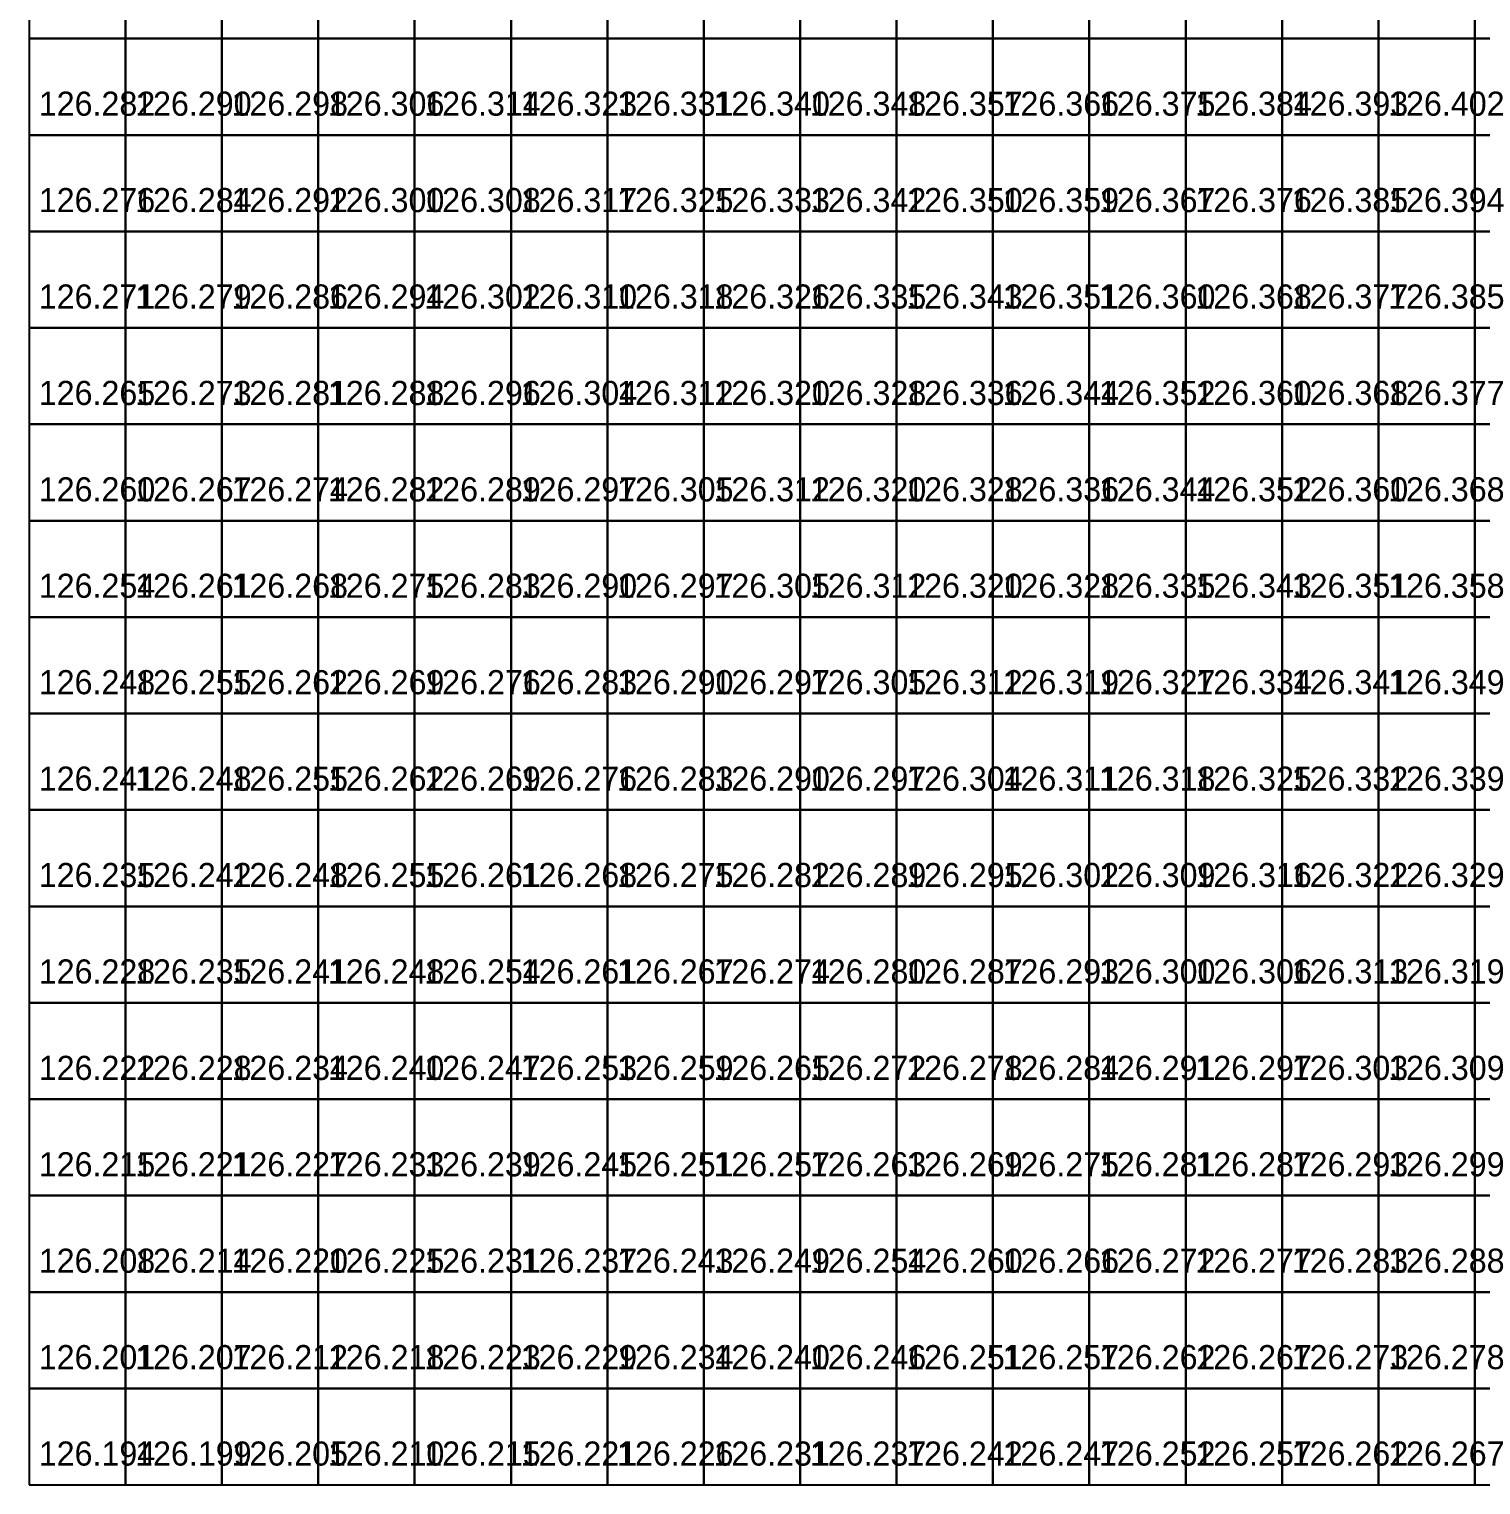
# Model space of a CAD drawing. Header units: metres. Extents: x 287857 to 287978, y 62957 to 63018.
# Drawn here: x 287856.92 to 287871.99, y 62956.83 to 62971.93 of the extents above; entities that cross this region are included whole.
import ezdxf

# ---------------------------------------------------------------- set-up
doc = ezdxf.new("R2010")
doc.units = ezdxf.units.M
doc.layers.add('CIVILS-INTERP', color=7, linetype='Continuous', true_color=0x64748b)
doc.layers.add('CIVILS-LEVEL-TXT', color=7, linetype='Continuous', true_color=0x38bdf8)

msp = doc.modelspace()

# ---------------------------------------------------------------- linework, layer by layer
at = {"layer": 'CIVILS-INTERP'}
for points in [[(287856.925, 62971.831, 126.287), (287857.925, 62971.831, 126.287), (287857.925, 62972.831, 126.287), (287856.925, 62972.831, 126.287), (287856.925, 62971.831, 126.287)], [(287857.925, 62971.831, 126.295), (287858.925, 62971.831, 126.295), (287858.925, 62972.831, 126.295), (287857.925, 62972.831, 126.295), (287857.925, 62971.831, 126.295)], [(287858.925, 62971.831, 126.303), (287859.925, 62971.831, 126.303), (287859.925, 62972.831, 126.303), (287858.925, 62972.831, 126.303), (287858.925, 62971.831, 126.303)], [(287859.925, 62971.831, 126.311), (287860.925, 62971.831, 126.311), (287860.925, 62972.831, 126.311), (287859.925, 62972.831, 126.311), (287859.925, 62971.831, 126.311)], [(287860.925, 62971.831, 126.32), (287861.925, 62971.831, 126.32), (287861.925, 62972.831, 126.32), (287860.925, 62972.831, 126.32), (287860.925, 62971.831, 126.32)], [(287861.925, 62971.831, 126.328), (287862.925, 62971.831, 126.328), (287862.925, 62972.831, 126.328), (287861.925, 62972.831, 126.328), (287861.925, 62971.831, 126.328)], [(287862.925, 62971.831, 126.337), (287863.925, 62971.831, 126.337), (287863.925, 62972.831, 126.337), (287862.925, 62972.831, 126.337), (287862.925, 62971.831, 126.337)], [(287863.925, 62971.831, 126.346), (287864.925, 62971.831, 126.346), (287864.925, 62972.831, 126.346), (287863.925, 62972.831, 126.346), (287863.925, 62971.831, 126.346)], [(287864.925, 62971.831, 126.355), (287865.925, 62971.831, 126.355), (287865.925, 62972.831, 126.355), (287864.925, 62972.831, 126.355), (287864.925, 62971.831, 126.355)], [(287865.925, 62971.831, 126.364), (287866.925, 62971.831, 126.364), (287866.925, 62972.831, 126.364), (287865.925, 62972.831, 126.364), (287865.925, 62971.831, 126.364)], [(287866.925, 62971.831, 126.373), (287867.925, 62971.831, 126.373), (287867.925, 62972.831, 126.373), (287866.925, 62972.831, 126.373), (287866.925, 62971.831, 126.373)], [(287867.925, 62971.831, 126.382), (287868.925, 62971.831, 126.382), (287868.925, 62972.831, 126.382), (287867.925, 62972.831, 126.382), (287867.925, 62971.831, 126.382)], [(287868.925, 62971.831, 126.391), (287869.925, 62971.831, 126.391), (287869.925, 62972.831, 126.391), (287868.925, 62972.831, 126.391), (287868.925, 62971.831, 126.391)], [(287869.925, 62971.831, 126.401), (287870.925, 62971.831, 126.401), (287870.925, 62972.831, 126.401), (287869.925, 62972.831, 126.401), (287869.925, 62971.831, 126.401)], [(287870.925, 62971.831, 126.41), (287871.925, 62971.831, 126.41), (287871.925, 62972.831, 126.41), (287870.925, 62972.831, 126.41), (287870.925, 62971.831, 126.41)], [(287871.925, 62971.831, 126.42), (287872.925, 62971.831, 126.42), (287872.925, 62972.831, 126.42), (287871.925, 62972.831, 126.42), (287871.925, 62971.831, 126.42)], [(287856.925, 62970.831, 126.282), (287857.925, 62970.831, 126.282), (287857.925, 62971.831, 126.282), (287856.925, 62971.831, 126.282), (287856.925, 62970.831, 126.282)], [(287857.925, 62970.831, 126.29), (287858.925, 62970.831, 126.29), (287858.925, 62971.831, 126.29), (287857.925, 62971.831, 126.29), (287857.925, 62970.831, 126.29)], [(287858.925, 62970.831, 126.298), (287859.925, 62970.831, 126.298), (287859.925, 62971.831, 126.298), (287858.925, 62971.831, 126.298), (287858.925, 62970.831, 126.298)], [(287859.925, 62970.831, 126.306), (287860.925, 62970.831, 126.306), (287860.925, 62971.831, 126.306), (287859.925, 62971.831, 126.306), (287859.925, 62970.831, 126.306)], [(287860.925, 62970.831, 126.314), (287861.925, 62970.831, 126.314), (287861.925, 62971.831, 126.314), (287860.925, 62971.831, 126.314), (287860.925, 62970.831, 126.314)], [(287861.925, 62970.831, 126.323), (287862.925, 62970.831, 126.323), (287862.925, 62971.831, 126.323), (287861.925, 62971.831, 126.323), (287861.925, 62970.831, 126.323)], [(287862.925, 62970.831, 126.331), (287863.925, 62970.831, 126.331), (287863.925, 62971.831, 126.331), (287862.925, 62971.831, 126.331), (287862.925, 62970.831, 126.331)], [(287863.925, 62970.831, 126.34), (287864.925, 62970.831, 126.34), (287864.925, 62971.831, 126.34), (287863.925, 62971.831, 126.34), (287863.925, 62970.831, 126.34)], [(287864.925, 62970.831, 126.348), (287865.925, 62970.831, 126.348), (287865.925, 62971.831, 126.348), (287864.925, 62971.831, 126.348), (287864.925, 62970.831, 126.348)], [(287865.925, 62970.831, 126.357), (287866.925, 62970.831, 126.357), (287866.925, 62971.831, 126.357), (287865.925, 62971.831, 126.357), (287865.925, 62970.831, 126.357)], [(287866.925, 62970.831, 126.366), (287867.925, 62970.831, 126.366), (287867.925, 62971.831, 126.366), (287866.925, 62971.831, 126.366), (287866.925, 62970.831, 126.366)], [(287867.925, 62970.831, 126.375), (287868.925, 62970.831, 126.375), (287868.925, 62971.831, 126.375), (287867.925, 62971.831, 126.375), (287867.925, 62970.831, 126.375)], [(287868.925, 62970.831, 126.384), (287869.925, 62970.831, 126.384), (287869.925, 62971.831, 126.384), (287868.925, 62971.831, 126.384), (287868.925, 62970.831, 126.384)], [(287869.925, 62970.831, 126.393), (287870.925, 62970.831, 126.393), (287870.925, 62971.831, 126.393), (287869.925, 62971.831, 126.393), (287869.925, 62970.831, 126.393)], [(287870.925, 62970.831, 126.402), (287871.925, 62970.831, 126.402), (287871.925, 62971.831, 126.402), (287870.925, 62971.831, 126.402), (287870.925, 62970.831, 126.402)], [(287871.925, 62970.831, 126.411), (287872.925, 62970.831, 126.411), (287872.925, 62971.831, 126.411), (287871.925, 62971.831, 126.411), (287871.925, 62970.831, 126.411)], [(287856.925, 62969.831, 126.276), (287857.925, 62969.831, 126.276), (287857.925, 62970.831, 126.276), (287856.925, 62970.831, 126.276), (287856.925, 62969.831, 126.276)], [(287857.925, 62969.831, 126.284), (287858.925, 62969.831, 126.284), (287858.925, 62970.831, 126.284), (287857.925, 62970.831, 126.284), (287857.925, 62969.831, 126.284)], [(287858.925, 62969.831, 126.292), (287859.925, 62969.831, 126.292), (287859.925, 62970.831, 126.292), (287858.925, 62970.831, 126.292), (287858.925, 62969.831, 126.292)], [(287859.925, 62969.831, 126.3), (287860.925, 62969.831, 126.3), (287860.925, 62970.831, 126.3), (287859.925, 62970.831, 126.3), (287859.925, 62969.831, 126.3)], [(287860.925, 62969.831, 126.308), (287861.925, 62969.831, 126.308), (287861.925, 62970.831, 126.308), (287860.925, 62970.831, 126.308), (287860.925, 62969.831, 126.308)], [(287861.925, 62969.831, 126.317), (287862.925, 62969.831, 126.317), (287862.925, 62970.831, 126.317), (287861.925, 62970.831, 126.317), (287861.925, 62969.831, 126.317)], [(287862.925, 62969.831, 126.325), (287863.925, 62969.831, 126.325), (287863.925, 62970.831, 126.325), (287862.925, 62970.831, 126.325), (287862.925, 62969.831, 126.325)], [(287863.925, 62969.831, 126.333), (287864.925, 62969.831, 126.333), (287864.925, 62970.831, 126.333), (287863.925, 62970.831, 126.333), (287863.925, 62969.831, 126.333)], [(287864.925, 62969.831, 126.342), (287865.925, 62969.831, 126.342), (287865.925, 62970.831, 126.342), (287864.925, 62970.831, 126.342), (287864.925, 62969.831, 126.342)], [(287865.925, 62969.831, 126.35), (287866.925, 62969.831, 126.35), (287866.925, 62970.831, 126.35), (287865.925, 62970.831, 126.35), (287865.925, 62969.831, 126.35)], [(287866.925, 62969.831, 126.359), (287867.925, 62969.831, 126.359), (287867.925, 62970.831, 126.359), (287866.925, 62970.831, 126.359), (287866.925, 62969.831, 126.359)], [(287867.925, 62969.831, 126.367), (287868.925, 62969.831, 126.367), (287868.925, 62970.831, 126.367), (287867.925, 62970.831, 126.367), (287867.925, 62969.831, 126.367)], [(287868.925, 62969.831, 126.376), (287869.925, 62969.831, 126.376), (287869.925, 62970.831, 126.376), (287868.925, 62970.831, 126.376), (287868.925, 62969.831, 126.376)], [(287869.925, 62969.831, 126.385), (287870.925, 62969.831, 126.385), (287870.925, 62970.831, 126.385), (287869.925, 62970.831, 126.385), (287869.925, 62969.831, 126.385)], [(287870.925, 62969.831, 126.394), (287871.925, 62969.831, 126.394), (287871.925, 62970.831, 126.394), (287870.925, 62970.831, 126.394), (287870.925, 62969.831, 126.394)], [(287871.925, 62969.831, 126.403), (287872.925, 62969.831, 126.403), (287872.925, 62970.831, 126.403), (287871.925, 62970.831, 126.403), (287871.925, 62969.831, 126.403)], [(287856.925, 62968.831, 126.271), (287857.925, 62968.831, 126.271), (287857.925, 62969.831, 126.271), (287856.925, 62969.831, 126.271), (287856.925, 62968.831, 126.271)], [(287857.925, 62968.831, 126.279), (287858.925, 62968.831, 126.279), (287858.925, 62969.831, 126.279), (287857.925, 62969.831, 126.279), (287857.925, 62968.831, 126.279)], [(287858.925, 62968.831, 126.286), (287859.925, 62968.831, 126.286), (287859.925, 62969.831, 126.286), (287858.925, 62969.831, 126.286), (287858.925, 62968.831, 126.286)], [(287859.925, 62968.831, 126.294), (287860.925, 62968.831, 126.294), (287860.925, 62969.831, 126.294), (287859.925, 62969.831, 126.294), (287859.925, 62968.831, 126.294)], [(287860.925, 62968.831, 126.302), (287861.925, 62968.831, 126.302), (287861.925, 62969.831, 126.302), (287860.925, 62969.831, 126.302), (287860.925, 62968.831, 126.302)], [(287861.925, 62968.831, 126.31), (287862.925, 62968.831, 126.31), (287862.925, 62969.831, 126.31), (287861.925, 62969.831, 126.31), (287861.925, 62968.831, 126.31)], [(287862.925, 62968.831, 126.318), (287863.925, 62968.831, 126.318), (287863.925, 62969.831, 126.318), (287862.925, 62969.831, 126.318), (287862.925, 62968.831, 126.318)], [(287863.925, 62968.831, 126.326), (287864.925, 62968.831, 126.326), (287864.925, 62969.831, 126.326), (287863.925, 62969.831, 126.326), (287863.925, 62968.831, 126.326)], [(287864.925, 62968.831, 126.335), (287865.925, 62968.831, 126.335), (287865.925, 62969.831, 126.335), (287864.925, 62969.831, 126.335), (287864.925, 62968.831, 126.335)], [(287865.925, 62968.831, 126.343), (287866.925, 62968.831, 126.343), (287866.925, 62969.831, 126.343), (287865.925, 62969.831, 126.343), (287865.925, 62968.831, 126.343)], [(287866.925, 62968.831, 126.351), (287867.925, 62968.831, 126.351), (287867.925, 62969.831, 126.351), (287866.925, 62969.831, 126.351), (287866.925, 62968.831, 126.351)], [(287867.925, 62968.831, 126.36), (287868.925, 62968.831, 126.36), (287868.925, 62969.831, 126.36), (287867.925, 62969.831, 126.36), (287867.925, 62968.831, 126.36)], [(287868.925, 62968.831, 126.368), (287869.925, 62968.831, 126.368), (287869.925, 62969.831, 126.368), (287868.925, 62969.831, 126.368), (287868.925, 62968.831, 126.368)], [(287869.925, 62968.831, 126.377), (287870.925, 62968.831, 126.377), (287870.925, 62969.831, 126.377), (287869.925, 62969.831, 126.377), (287869.925, 62968.831, 126.377)], [(287870.925, 62968.831, 126.385), (287871.925, 62968.831, 126.385), (287871.925, 62969.831, 126.385), (287870.925, 62969.831, 126.385), (287870.925, 62968.831, 126.385)], [(287871.925, 62968.831, 126.394), (287872.925, 62968.831, 126.394), (287872.925, 62969.831, 126.394), (287871.925, 62969.831, 126.394), (287871.925, 62968.831, 126.394)], [(287856.925, 62967.831, 126.265), (287857.925, 62967.831, 126.265), (287857.925, 62968.831, 126.265), (287856.925, 62968.831, 126.265), (287856.925, 62967.831, 126.265)], [(287857.925, 62967.831, 126.273), (287858.925, 62967.831, 126.273), (287858.925, 62968.831, 126.273), (287857.925, 62968.831, 126.273), (287857.925, 62967.831, 126.273)], [(287858.925, 62967.831, 126.281), (287859.925, 62967.831, 126.281), (287859.925, 62968.831, 126.281), (287858.925, 62968.831, 126.281), (287858.925, 62967.831, 126.281)], [(287859.925, 62967.831, 126.288), (287860.925, 62967.831, 126.288), (287860.925, 62968.831, 126.288), (287859.925, 62968.831, 126.288), (287859.925, 62967.831, 126.288)], [(287860.925, 62967.831, 126.296), (287861.925, 62967.831, 126.296), (287861.925, 62968.831, 126.296), (287860.925, 62968.831, 126.296), (287860.925, 62967.831, 126.296)], [(287861.925, 62967.831, 126.304), (287862.925, 62967.831, 126.304), (287862.925, 62968.831, 126.304), (287861.925, 62968.831, 126.304), (287861.925, 62967.831, 126.304)], [(287862.925, 62967.831, 126.312), (287863.925, 62967.831, 126.312), (287863.925, 62968.831, 126.312), (287862.925, 62968.831, 126.312), (287862.925, 62967.831, 126.312)], [(287863.925, 62967.831, 126.32), (287864.925, 62967.831, 126.32), (287864.925, 62968.831, 126.32), (287863.925, 62968.831, 126.32), (287863.925, 62967.831, 126.32)], [(287864.925, 62967.831, 126.328), (287865.925, 62967.831, 126.328), (287865.925, 62968.831, 126.328), (287864.925, 62968.831, 126.328), (287864.925, 62967.831, 126.328)], [(287865.925, 62967.831, 126.336), (287866.925, 62967.831, 126.336), (287866.925, 62968.831, 126.336), (287865.925, 62968.831, 126.336), (287865.925, 62967.831, 126.336)], [(287866.925, 62967.831, 126.344), (287867.925, 62967.831, 126.344), (287867.925, 62968.831, 126.344), (287866.925, 62968.831, 126.344), (287866.925, 62967.831, 126.344)], [(287867.925, 62967.831, 126.352), (287868.925, 62967.831, 126.352), (287868.925, 62968.831, 126.352), (287867.925, 62968.831, 126.352), (287867.925, 62967.831, 126.352)], [(287868.925, 62967.831, 126.36), (287869.925, 62967.831, 126.36), (287869.925, 62968.831, 126.36), (287868.925, 62968.831, 126.36), (287868.925, 62967.831, 126.36)], [(287869.925, 62967.831, 126.368), (287870.925, 62967.831, 126.368), (287870.925, 62968.831, 126.368), (287869.925, 62968.831, 126.368), (287869.925, 62967.831, 126.368)], [(287870.925, 62967.831, 126.377), (287871.925, 62967.831, 126.377), (287871.925, 62968.831, 126.377), (287870.925, 62968.831, 126.377), (287870.925, 62967.831, 126.377)], [(287871.925, 62967.831, 126.385), (287872.925, 62967.831, 126.385), (287872.925, 62968.831, 126.385), (287871.925, 62968.831, 126.385), (287871.925, 62967.831, 126.385)], [(287856.925, 62966.831, 126.26), (287857.925, 62966.831, 126.26), (287857.925, 62967.831, 126.26), (287856.925, 62967.831, 126.26), (287856.925, 62966.831, 126.26)], [(287857.925, 62966.831, 126.267), (287858.925, 62966.831, 126.267), (287858.925, 62967.831, 126.267), (287857.925, 62967.831, 126.267), (287857.925, 62966.831, 126.267)], [(287858.925, 62966.831, 126.274), (287859.925, 62966.831, 126.274), (287859.925, 62967.831, 126.274), (287858.925, 62967.831, 126.274), (287858.925, 62966.831, 126.274)], [(287859.925, 62966.831, 126.282), (287860.925, 62966.831, 126.282), (287860.925, 62967.831, 126.282), (287859.925, 62967.831, 126.282), (287859.925, 62966.831, 126.282)], [(287860.925, 62966.831, 126.289), (287861.925, 62966.831, 126.289), (287861.925, 62967.831, 126.289), (287860.925, 62967.831, 126.289), (287860.925, 62966.831, 126.289)], [(287861.925, 62966.831, 126.297), (287862.925, 62966.831, 126.297), (287862.925, 62967.831, 126.297), (287861.925, 62967.831, 126.297), (287861.925, 62966.831, 126.297)], [(287862.925, 62966.831, 126.305), (287863.925, 62966.831, 126.305), (287863.925, 62967.831, 126.305), (287862.925, 62967.831, 126.305), (287862.925, 62966.831, 126.305)], [(287863.925, 62966.831, 126.312), (287864.925, 62966.831, 126.312), (287864.925, 62967.831, 126.312), (287863.925, 62967.831, 126.312), (287863.925, 62966.831, 126.312)], [(287864.925, 62966.831, 126.32), (287865.925, 62966.831, 126.32), (287865.925, 62967.831, 126.32), (287864.925, 62967.831, 126.32), (287864.925, 62966.831, 126.32)], [(287865.925, 62966.831, 126.328), (287866.925, 62966.831, 126.328), (287866.925, 62967.831, 126.328), (287865.925, 62967.831, 126.328), (287865.925, 62966.831, 126.328)], [(287866.925, 62966.831, 126.336), (287867.925, 62966.831, 126.336), (287867.925, 62967.831, 126.336), (287866.925, 62967.831, 126.336), (287866.925, 62966.831, 126.336)], [(287867.925, 62966.831, 126.344), (287868.925, 62966.831, 126.344), (287868.925, 62967.831, 126.344), (287867.925, 62967.831, 126.344), (287867.925, 62966.831, 126.344)], [(287868.925, 62966.831, 126.352), (287869.925, 62966.831, 126.352), (287869.925, 62967.831, 126.352), (287868.925, 62967.831, 126.352), (287868.925, 62966.831, 126.352)], [(287869.925, 62966.831, 126.36), (287870.925, 62966.831, 126.36), (287870.925, 62967.831, 126.36), (287869.925, 62967.831, 126.36), (287869.925, 62966.831, 126.36)], [(287870.925, 62966.831, 126.368), (287871.925, 62966.831, 126.368), (287871.925, 62967.831, 126.368), (287870.925, 62967.831, 126.368), (287870.925, 62966.831, 126.368)], [(287871.925, 62966.831, 126.376), (287872.925, 62966.831, 126.376), (287872.925, 62967.831, 126.376), (287871.925, 62967.831, 126.376), (287871.925, 62966.831, 126.376)], [(287856.925, 62965.831, 126.254), (287857.925, 62965.831, 126.254), (287857.925, 62966.831, 126.254), (287856.925, 62966.831, 126.254), (287856.925, 62965.831, 126.254)], [(287857.925, 62965.831, 126.261), (287858.925, 62965.831, 126.261), (287858.925, 62966.831, 126.261), (287857.925, 62966.831, 126.261), (287857.925, 62965.831, 126.261)], [(287858.925, 62965.831, 126.268), (287859.925, 62965.831, 126.268), (287859.925, 62966.831, 126.268), (287858.925, 62966.831, 126.268), (287858.925, 62965.831, 126.268)], [(287859.925, 62965.831, 126.275), (287860.925, 62965.831, 126.275), (287860.925, 62966.831, 126.275), (287859.925, 62966.831, 126.275), (287859.925, 62965.831, 126.275)], [(287860.925, 62965.831, 126.283), (287861.925, 62965.831, 126.283), (287861.925, 62966.831, 126.283), (287860.925, 62966.831, 126.283), (287860.925, 62965.831, 126.283)], [(287861.925, 62965.831, 126.29), (287862.925, 62965.831, 126.29), (287862.925, 62966.831, 126.29), (287861.925, 62966.831, 126.29), (287861.925, 62965.831, 126.29)], [(287862.925, 62965.831, 126.297), (287863.925, 62965.831, 126.297), (287863.925, 62966.831, 126.297), (287862.925, 62966.831, 126.297), (287862.925, 62965.831, 126.297)], [(287863.925, 62965.831, 126.305), (287864.925, 62965.831, 126.305), (287864.925, 62966.831, 126.305), (287863.925, 62966.831, 126.305), (287863.925, 62965.831, 126.305)], [(287864.925, 62965.831, 126.312), (287865.925, 62965.831, 126.312), (287865.925, 62966.831, 126.312), (287864.925, 62966.831, 126.312), (287864.925, 62965.831, 126.312)], [(287865.925, 62965.831, 126.32), (287866.925, 62965.831, 126.32), (287866.925, 62966.831, 126.32), (287865.925, 62966.831, 126.32), (287865.925, 62965.831, 126.32)], [(287866.925, 62965.831, 126.328), (287867.925, 62965.831, 126.328), (287867.925, 62966.831, 126.328), (287866.925, 62966.831, 126.328), (287866.925, 62965.831, 126.328)], [(287867.925, 62965.831, 126.335), (287868.925, 62965.831, 126.335), (287868.925, 62966.831, 126.335), (287867.925, 62966.831, 126.335), (287867.925, 62965.831, 126.335)], [(287868.925, 62965.831, 126.343), (287869.925, 62965.831, 126.343), (287869.925, 62966.831, 126.343), (287868.925, 62966.831, 126.343), (287868.925, 62965.831, 126.343)], [(287869.925, 62965.831, 126.351), (287870.925, 62965.831, 126.351), (287870.925, 62966.831, 126.351), (287869.925, 62966.831, 126.351), (287869.925, 62965.831, 126.351)], [(287870.925, 62965.831, 126.358), (287871.925, 62965.831, 126.358), (287871.925, 62966.831, 126.358), (287870.925, 62966.831, 126.358), (287870.925, 62965.831, 126.358)], [(287871.925, 62965.831, 126.366), (287872.925, 62965.831, 126.366), (287872.925, 62966.831, 126.366), (287871.925, 62966.831, 126.366), (287871.925, 62965.831, 126.366)], [(287856.925, 62964.831, 126.248), (287857.925, 62964.831, 126.248), (287857.925, 62965.831, 126.248), (287856.925, 62965.831, 126.248), (287856.925, 62964.831, 126.248)], [(287857.925, 62964.831, 126.255), (287858.925, 62964.831, 126.255), (287858.925, 62965.831, 126.255), (287857.925, 62965.831, 126.255), (287857.925, 62964.831, 126.255)], [(287858.925, 62964.831, 126.262), (287859.925, 62964.831, 126.262), (287859.925, 62965.831, 126.262), (287858.925, 62965.831, 126.262), (287858.925, 62964.831, 126.262)], [(287859.925, 62964.831, 126.269), (287860.925, 62964.831, 126.269), (287860.925, 62965.831, 126.269), (287859.925, 62965.831, 126.269), (287859.925, 62964.831, 126.269)], [(287860.925, 62964.831, 126.276), (287861.925, 62964.831, 126.276), (287861.925, 62965.831, 126.276), (287860.925, 62965.831, 126.276), (287860.925, 62964.831, 126.276)], [(287861.925, 62964.831, 126.283), (287862.925, 62964.831, 126.283), (287862.925, 62965.831, 126.283), (287861.925, 62965.831, 126.283), (287861.925, 62964.831, 126.283)], [(287862.925, 62964.831, 126.29), (287863.925, 62964.831, 126.29), (287863.925, 62965.831, 126.29), (287862.925, 62965.831, 126.29), (287862.925, 62964.831, 126.29)], [(287863.925, 62964.831, 126.297), (287864.925, 62964.831, 126.297), (287864.925, 62965.831, 126.297), (287863.925, 62965.831, 126.297), (287863.925, 62964.831, 126.297)], [(287864.925, 62964.831, 126.305), (287865.925, 62964.831, 126.305), (287865.925, 62965.831, 126.305), (287864.925, 62965.831, 126.305), (287864.925, 62964.831, 126.305)], [(287865.925, 62964.831, 126.312), (287866.925, 62964.831, 126.312), (287866.925, 62965.831, 126.312), (287865.925, 62965.831, 126.312), (287865.925, 62964.831, 126.312)], [(287866.925, 62964.831, 126.319), (287867.925, 62964.831, 126.319), (287867.925, 62965.831, 126.319), (287866.925, 62965.831, 126.319), (287866.925, 62964.831, 126.319)], [(287867.925, 62964.831, 126.327), (287868.925, 62964.831, 126.327), (287868.925, 62965.831, 126.327), (287867.925, 62965.831, 126.327), (287867.925, 62964.831, 126.327)], [(287868.925, 62964.831, 126.334), (287869.925, 62964.831, 126.334), (287869.925, 62965.831, 126.334), (287868.925, 62965.831, 126.334), (287868.925, 62964.831, 126.334)], [(287869.925, 62964.831, 126.341), (287870.925, 62964.831, 126.341), (287870.925, 62965.831, 126.341), (287869.925, 62965.831, 126.341), (287869.925, 62964.831, 126.341)], [(287870.925, 62964.831, 126.349), (287871.925, 62964.831, 126.349), (287871.925, 62965.831, 126.349), (287870.925, 62965.831, 126.349), (287870.925, 62964.831, 126.349)], [(287871.925, 62964.831, 126.356), (287872.925, 62964.831, 126.356), (287872.925, 62965.831, 126.356), (287871.925, 62965.831, 126.356), (287871.925, 62964.831, 126.356)], [(287856.925, 62963.831, 126.241), (287857.925, 62963.831, 126.241), (287857.925, 62964.831, 126.241), (287856.925, 62964.831, 126.241), (287856.925, 62963.831, 126.241)], [(287857.925, 62963.831, 126.248), (287858.925, 62963.831, 126.248), (287858.925, 62964.831, 126.248), (287857.925, 62964.831, 126.248), (287857.925, 62963.831, 126.248)], [(287858.925, 62963.831, 126.255), (287859.925, 62963.831, 126.255), (287859.925, 62964.831, 126.255), (287858.925, 62964.831, 126.255), (287858.925, 62963.831, 126.255)], [(287859.925, 62963.831, 126.262), (287860.925, 62963.831, 126.262), (287860.925, 62964.831, 126.262), (287859.925, 62964.831, 126.262), (287859.925, 62963.831, 126.262)], [(287860.925, 62963.831, 126.269), (287861.925, 62963.831, 126.269), (287861.925, 62964.831, 126.269), (287860.925, 62964.831, 126.269), (287860.925, 62963.831, 126.269)], [(287861.925, 62963.831, 126.276), (287862.925, 62963.831, 126.276), (287862.925, 62964.831, 126.276), (287861.925, 62964.831, 126.276), (287861.925, 62963.831, 126.276)], [(287862.925, 62963.831, 126.283), (287863.925, 62963.831, 126.283), (287863.925, 62964.831, 126.283), (287862.925, 62964.831, 126.283), (287862.925, 62963.831, 126.283)], [(287863.925, 62963.831, 126.29), (287864.925, 62963.831, 126.29), (287864.925, 62964.831, 126.29), (287863.925, 62964.831, 126.29), (287863.925, 62963.831, 126.29)], [(287864.925, 62963.831, 126.297), (287865.925, 62963.831, 126.297), (287865.925, 62964.831, 126.297), (287864.925, 62964.831, 126.297), (287864.925, 62963.831, 126.297)], [(287865.925, 62963.831, 126.304), (287866.925, 62963.831, 126.304), (287866.925, 62964.831, 126.304), (287865.925, 62964.831, 126.304), (287865.925, 62963.831, 126.304)], [(287866.925, 62963.831, 126.311), (287867.925, 62963.831, 126.311), (287867.925, 62964.831, 126.311), (287866.925, 62964.831, 126.311), (287866.925, 62963.831, 126.311)], [(287867.925, 62963.831, 126.318), (287868.925, 62963.831, 126.318), (287868.925, 62964.831, 126.318), (287867.925, 62964.831, 126.318), (287867.925, 62963.831, 126.318)], [(287868.925, 62963.831, 126.325), (287869.925, 62963.831, 126.325), (287869.925, 62964.831, 126.325), (287868.925, 62964.831, 126.325), (287868.925, 62963.831, 126.325)], [(287869.925, 62963.831, 126.332), (287870.925, 62963.831, 126.332), (287870.925, 62964.831, 126.332), (287869.925, 62964.831, 126.332), (287869.925, 62963.831, 126.332)], [(287870.925, 62963.831, 126.339), (287871.925, 62963.831, 126.339), (287871.925, 62964.831, 126.339), (287870.925, 62964.831, 126.339), (287870.925, 62963.831, 126.339)], [(287871.925, 62963.831, 126.346), (287872.925, 62963.831, 126.346), (287872.925, 62964.831, 126.346), (287871.925, 62964.831, 126.346), (287871.925, 62963.831, 126.346)], [(287856.925, 62962.831, 126.235), (287857.925, 62962.831, 126.235), (287857.925, 62963.831, 126.235), (287856.925, 62963.831, 126.235), (287856.925, 62962.831, 126.235)], [(287857.925, 62962.831, 126.242), (287858.925, 62962.831, 126.242), (287858.925, 62963.831, 126.242), (287857.925, 62963.831, 126.242), (287857.925, 62962.831, 126.242)], [(287858.925, 62962.831, 126.248), (287859.925, 62962.831, 126.248), (287859.925, 62963.831, 126.248), (287858.925, 62963.831, 126.248), (287858.925, 62962.831, 126.248)], [(287859.925, 62962.831, 126.255), (287860.925, 62962.831, 126.255), (287860.925, 62963.831, 126.255), (287859.925, 62963.831, 126.255), (287859.925, 62962.831, 126.255)], [(287860.925, 62962.831, 126.261), (287861.925, 62962.831, 126.261), (287861.925, 62963.831, 126.261), (287860.925, 62963.831, 126.261), (287860.925, 62962.831, 126.261)], [(287861.925, 62962.831, 126.268), (287862.925, 62962.831, 126.268), (287862.925, 62963.831, 126.268), (287861.925, 62963.831, 126.268), (287861.925, 62962.831, 126.268)], [(287862.925, 62962.831, 126.275), (287863.925, 62962.831, 126.275), (287863.925, 62963.831, 126.275), (287862.925, 62963.831, 126.275), (287862.925, 62962.831, 126.275)], [(287863.925, 62962.831, 126.282), (287864.925, 62962.831, 126.282), (287864.925, 62963.831, 126.282), (287863.925, 62963.831, 126.282), (287863.925, 62962.831, 126.282)], [(287864.925, 62962.831, 126.289), (287865.925, 62962.831, 126.289), (287865.925, 62963.831, 126.289), (287864.925, 62963.831, 126.289), (287864.925, 62962.831, 126.289)], [(287865.925, 62962.831, 126.295), (287866.925, 62962.831, 126.295), (287866.925, 62963.831, 126.295), (287865.925, 62963.831, 126.295), (287865.925, 62962.831, 126.295)], [(287866.925, 62962.831, 126.302), (287867.925, 62962.831, 126.302), (287867.925, 62963.831, 126.302), (287866.925, 62963.831, 126.302), (287866.925, 62962.831, 126.302)], [(287867.925, 62962.831, 126.309), (287868.925, 62962.831, 126.309), (287868.925, 62963.831, 126.309), (287867.925, 62963.831, 126.309), (287867.925, 62962.831, 126.309)], [(287868.925, 62962.831, 126.316), (287869.925, 62962.831, 126.316), (287869.925, 62963.831, 126.316), (287868.925, 62963.831, 126.316), (287868.925, 62962.831, 126.316)], [(287869.925, 62962.831, 126.322), (287870.925, 62962.831, 126.322), (287870.925, 62963.831, 126.322), (287869.925, 62963.831, 126.322), (287869.925, 62962.831, 126.322)], [(287870.925, 62962.831, 126.329), (287871.925, 62962.831, 126.329), (287871.925, 62963.831, 126.329), (287870.925, 62963.831, 126.329), (287870.925, 62962.831, 126.329)], [(287871.925, 62962.831, 126.336), (287872.925, 62962.831, 126.336), (287872.925, 62963.831, 126.336), (287871.925, 62963.831, 126.336), (287871.925, 62962.831, 126.336)], [(287856.925, 62961.831, 126.228), (287857.925, 62961.831, 126.228), (287857.925, 62962.831, 126.228), (287856.925, 62962.831, 126.228), (287856.925, 62961.831, 126.228)], [(287857.925, 62961.831, 126.235), (287858.925, 62961.831, 126.235), (287858.925, 62962.831, 126.235), (287857.925, 62962.831, 126.235), (287857.925, 62961.831, 126.235)], [(287858.925, 62961.831, 126.241), (287859.925, 62961.831, 126.241), (287859.925, 62962.831, 126.241), (287858.925, 62962.831, 126.241), (287858.925, 62961.831, 126.241)], [(287859.925, 62961.831, 126.248), (287860.925, 62961.831, 126.248), (287860.925, 62962.831, 126.248), (287859.925, 62962.831, 126.248), (287859.925, 62961.831, 126.248)], [(287860.925, 62961.831, 126.254), (287861.925, 62961.831, 126.254), (287861.925, 62962.831, 126.254), (287860.925, 62962.831, 126.254), (287860.925, 62961.831, 126.254)], [(287861.925, 62961.831, 126.261), (287862.925, 62961.831, 126.261), (287862.925, 62962.831, 126.261), (287861.925, 62962.831, 126.261), (287861.925, 62961.831, 126.261)], [(287862.925, 62961.831, 126.267), (287863.925, 62961.831, 126.267), (287863.925, 62962.831, 126.267), (287862.925, 62962.831, 126.267), (287862.925, 62961.831, 126.267)], [(287863.925, 62961.831, 126.274), (287864.925, 62961.831, 126.274), (287864.925, 62962.831, 126.274), (287863.925, 62962.831, 126.274), (287863.925, 62961.831, 126.274)], [(287864.925, 62961.831, 126.28), (287865.925, 62961.831, 126.28), (287865.925, 62962.831, 126.28), (287864.925, 62962.831, 126.28), (287864.925, 62961.831, 126.28)], [(287865.925, 62961.831, 126.287), (287866.925, 62961.831, 126.287), (287866.925, 62962.831, 126.287), (287865.925, 62962.831, 126.287), (287865.925, 62961.831, 126.287)], [(287866.925, 62961.831, 126.293), (287867.925, 62961.831, 126.293), (287867.925, 62962.831, 126.293), (287866.925, 62962.831, 126.293), (287866.925, 62961.831, 126.293)], [(287867.925, 62961.831, 126.3), (287868.925, 62961.831, 126.3), (287868.925, 62962.831, 126.3), (287867.925, 62962.831, 126.3), (287867.925, 62961.831, 126.3)], [(287868.925, 62961.831, 126.306), (287869.925, 62961.831, 126.306), (287869.925, 62962.831, 126.306), (287868.925, 62962.831, 126.306), (287868.925, 62961.831, 126.306)], [(287869.925, 62961.831, 126.313), (287870.925, 62961.831, 126.313), (287870.925, 62962.831, 126.313), (287869.925, 62962.831, 126.313), (287869.925, 62961.831, 126.313)], [(287870.925, 62961.831, 126.319), (287871.925, 62961.831, 126.319), (287871.925, 62962.831, 126.319), (287870.925, 62962.831, 126.319), (287870.925, 62961.831, 126.319)], [(287871.925, 62961.831, 126.326), (287872.925, 62961.831, 126.326), (287872.925, 62962.831, 126.326), (287871.925, 62962.831, 126.326), (287871.925, 62961.831, 126.326)], [(287856.925, 62960.831, 126.222), (287857.925, 62960.831, 126.222), (287857.925, 62961.831, 126.222), (287856.925, 62961.831, 126.222), (287856.925, 62960.831, 126.222)], [(287857.925, 62960.831, 126.228), (287858.925, 62960.831, 126.228), (287858.925, 62961.831, 126.228), (287857.925, 62961.831, 126.228), (287857.925, 62960.831, 126.228)], [(287858.925, 62960.831, 126.234), (287859.925, 62960.831, 126.234), (287859.925, 62961.831, 126.234), (287858.925, 62961.831, 126.234), (287858.925, 62960.831, 126.234)], [(287859.925, 62960.831, 126.24), (287860.925, 62960.831, 126.24), (287860.925, 62961.831, 126.24), (287859.925, 62961.831, 126.24), (287859.925, 62960.831, 126.24)], [(287860.925, 62960.831, 126.247), (287861.925, 62960.831, 126.247), (287861.925, 62961.831, 126.247), (287860.925, 62961.831, 126.247), (287860.925, 62960.831, 126.247)], [(287861.925, 62960.831, 126.253), (287862.925, 62960.831, 126.253), (287862.925, 62961.831, 126.253), (287861.925, 62961.831, 126.253), (287861.925, 62960.831, 126.253)], [(287862.925, 62960.831, 126.259), (287863.925, 62960.831, 126.259), (287863.925, 62961.831, 126.259), (287862.925, 62961.831, 126.259), (287862.925, 62960.831, 126.259)], [(287863.925, 62960.831, 126.265), (287864.925, 62960.831, 126.265), (287864.925, 62961.831, 126.265), (287863.925, 62961.831, 126.265), (287863.925, 62960.831, 126.265)], [(287864.925, 62960.831, 126.272), (287865.925, 62960.831, 126.272), (287865.925, 62961.831, 126.272), (287864.925, 62961.831, 126.272), (287864.925, 62960.831, 126.272)], [(287865.925, 62960.831, 126.278), (287866.925, 62960.831, 126.278), (287866.925, 62961.831, 126.278), (287865.925, 62961.831, 126.278), (287865.925, 62960.831, 126.278)], [(287866.925, 62960.831, 126.284), (287867.925, 62960.831, 126.284), (287867.925, 62961.831, 126.284), (287866.925, 62961.831, 126.284), (287866.925, 62960.831, 126.284)], [(287867.925, 62960.831, 126.291), (287868.925, 62960.831, 126.291), (287868.925, 62961.831, 126.291), (287867.925, 62961.831, 126.291), (287867.925, 62960.831, 126.291)], [(287868.925, 62960.831, 126.297), (287869.925, 62960.831, 126.297), (287869.925, 62961.831, 126.297), (287868.925, 62961.831, 126.297), (287868.925, 62960.831, 126.297)], [(287869.925, 62960.831, 126.303), (287870.925, 62960.831, 126.303), (287870.925, 62961.831, 126.303), (287869.925, 62961.831, 126.303), (287869.925, 62960.831, 126.303)], [(287870.925, 62960.831, 126.309), (287871.925, 62960.831, 126.309), (287871.925, 62961.831, 126.309), (287870.925, 62961.831, 126.309), (287870.925, 62960.831, 126.309)], [(287871.925, 62960.831, 126.315), (287872.925, 62960.831, 126.315), (287872.925, 62961.831, 126.315), (287871.925, 62961.831, 126.315), (287871.925, 62960.831, 126.315)], [(287856.925, 62959.831, 126.215), (287857.925, 62959.831, 126.215), (287857.925, 62960.831, 126.215), (287856.925, 62960.831, 126.215), (287856.925, 62959.831, 126.215)], [(287857.925, 62959.831, 126.221), (287858.925, 62959.831, 126.221), (287858.925, 62960.831, 126.221), (287857.925, 62960.831, 126.221), (287857.925, 62959.831, 126.221)], [(287858.925, 62959.831, 126.227), (287859.925, 62959.831, 126.227), (287859.925, 62960.831, 126.227), (287858.925, 62960.831, 126.227), (287858.925, 62959.831, 126.227)], [(287859.925, 62959.831, 126.233), (287860.925, 62959.831, 126.233), (287860.925, 62960.831, 126.233), (287859.925, 62960.831, 126.233), (287859.925, 62959.831, 126.233)], [(287860.925, 62959.831, 126.239), (287861.925, 62959.831, 126.239), (287861.925, 62960.831, 126.239), (287860.925, 62960.831, 126.239), (287860.925, 62959.831, 126.239)], [(287861.925, 62959.831, 126.245), (287862.925, 62959.831, 126.245), (287862.925, 62960.831, 126.245), (287861.925, 62960.831, 126.245), (287861.925, 62959.831, 126.245)], [(287862.925, 62959.831, 126.251), (287863.925, 62959.831, 126.251), (287863.925, 62960.831, 126.251), (287862.925, 62960.831, 126.251), (287862.925, 62959.831, 126.251)], [(287863.925, 62959.831, 126.257), (287864.925, 62959.831, 126.257), (287864.925, 62960.831, 126.257), (287863.925, 62960.831, 126.257), (287863.925, 62959.831, 126.257)], [(287864.925, 62959.831, 126.263), (287865.925, 62959.831, 126.263), (287865.925, 62960.831, 126.263), (287864.925, 62960.831, 126.263), (287864.925, 62959.831, 126.263)], [(287865.925, 62959.831, 126.269), (287866.925, 62959.831, 126.269), (287866.925, 62960.831, 126.269), (287865.925, 62960.831, 126.269), (287865.925, 62959.831, 126.269)], [(287866.925, 62959.831, 126.275), (287867.925, 62959.831, 126.275), (287867.925, 62960.831, 126.275), (287866.925, 62960.831, 126.275), (287866.925, 62959.831, 126.275)], [(287867.925, 62959.831, 126.281), (287868.925, 62959.831, 126.281), (287868.925, 62960.831, 126.281), (287867.925, 62960.831, 126.281), (287867.925, 62959.831, 126.281)], [(287868.925, 62959.831, 126.287), (287869.925, 62959.831, 126.287), (287869.925, 62960.831, 126.287), (287868.925, 62960.831, 126.287), (287868.925, 62959.831, 126.287)], [(287869.925, 62959.831, 126.293), (287870.925, 62959.831, 126.293), (287870.925, 62960.831, 126.293), (287869.925, 62960.831, 126.293), (287869.925, 62959.831, 126.293)], [(287870.925, 62959.831, 126.299), (287871.925, 62959.831, 126.299), (287871.925, 62960.831, 126.299), (287870.925, 62960.831, 126.299), (287870.925, 62959.831, 126.299)], [(287871.925, 62959.831, 126.305), (287872.925, 62959.831, 126.305), (287872.925, 62960.831, 126.305), (287871.925, 62960.831, 126.305), (287871.925, 62959.831, 126.305)], [(287856.925, 62958.831, 126.208), (287857.925, 62958.831, 126.208), (287857.925, 62959.831, 126.208), (287856.925, 62959.831, 126.208), (287856.925, 62958.831, 126.208)], [(287857.925, 62958.831, 126.214), (287858.925, 62958.831, 126.214), (287858.925, 62959.831, 126.214), (287857.925, 62959.831, 126.214), (287857.925, 62958.831, 126.214)], [(287858.925, 62958.831, 126.22), (287859.925, 62958.831, 126.22), (287859.925, 62959.831, 126.22), (287858.925, 62959.831, 126.22), (287858.925, 62958.831, 126.22)], [(287859.925, 62958.831, 126.225), (287860.925, 62958.831, 126.225), (287860.925, 62959.831, 126.225), (287859.925, 62959.831, 126.225), (287859.925, 62958.831, 126.225)], [(287860.925, 62958.831, 126.231), (287861.925, 62958.831, 126.231), (287861.925, 62959.831, 126.231), (287860.925, 62959.831, 126.231), (287860.925, 62958.831, 126.231)], [(287861.925, 62958.831, 126.237), (287862.925, 62958.831, 126.237), (287862.925, 62959.831, 126.237), (287861.925, 62959.831, 126.237), (287861.925, 62958.831, 126.237)], [(287862.925, 62958.831, 126.243), (287863.925, 62958.831, 126.243), (287863.925, 62959.831, 126.243), (287862.925, 62959.831, 126.243), (287862.925, 62958.831, 126.243)], [(287863.925, 62958.831, 126.249), (287864.925, 62958.831, 126.249), (287864.925, 62959.831, 126.249), (287863.925, 62959.831, 126.249), (287863.925, 62958.831, 126.249)], [(287864.925, 62958.831, 126.254), (287865.925, 62958.831, 126.254), (287865.925, 62959.831, 126.254), (287864.925, 62959.831, 126.254), (287864.925, 62958.831, 126.254)], [(287865.925, 62958.831, 126.26), (287866.925, 62958.831, 126.26), (287866.925, 62959.831, 126.26), (287865.925, 62959.831, 126.26), (287865.925, 62958.831, 126.26)], [(287866.925, 62958.831, 126.266), (287867.925, 62958.831, 126.266), (287867.925, 62959.831, 126.266), (287866.925, 62959.831, 126.266), (287866.925, 62958.831, 126.266)], [(287867.925, 62958.831, 126.272), (287868.925, 62958.831, 126.272), (287868.925, 62959.831, 126.272), (287867.925, 62959.831, 126.272), (287867.925, 62958.831, 126.272)], [(287868.925, 62958.831, 126.277), (287869.925, 62958.831, 126.277), (287869.925, 62959.831, 126.277), (287868.925, 62959.831, 126.277), (287868.925, 62958.831, 126.277)], [(287869.925, 62958.831, 126.283), (287870.925, 62958.831, 126.283), (287870.925, 62959.831, 126.283), (287869.925, 62959.831, 126.283), (287869.925, 62958.831, 126.283)], [(287870.925, 62958.831, 126.288), (287871.925, 62958.831, 126.288), (287871.925, 62959.831, 126.288), (287870.925, 62959.831, 126.288), (287870.925, 62958.831, 126.288)], [(287871.925, 62958.831, 126.294), (287872.925, 62958.831, 126.294), (287872.925, 62959.831, 126.294), (287871.925, 62959.831, 126.294), (287871.925, 62958.831, 126.294)], [(287856.925, 62957.831, 126.201), (287857.925, 62957.831, 126.201), (287857.925, 62958.831, 126.201), (287856.925, 62958.831, 126.201), (287856.925, 62957.831, 126.201)], [(287857.925, 62957.831, 126.207), (287858.925, 62957.831, 126.207), (287858.925, 62958.831, 126.207), (287857.925, 62958.831, 126.207), (287857.925, 62957.831, 126.207)], [(287858.925, 62957.831, 126.212), (287859.925, 62957.831, 126.212), (287859.925, 62958.831, 126.212), (287858.925, 62958.831, 126.212), (287858.925, 62957.831, 126.212)], [(287859.925, 62957.831, 126.218), (287860.925, 62957.831, 126.218), (287860.925, 62958.831, 126.218), (287859.925, 62958.831, 126.218), (287859.925, 62957.831, 126.218)], [(287860.925, 62957.831, 126.223), (287861.925, 62957.831, 126.223), (287861.925, 62958.831, 126.223), (287860.925, 62958.831, 126.223), (287860.925, 62957.831, 126.223)], [(287861.925, 62957.831, 126.229), (287862.925, 62957.831, 126.229), (287862.925, 62958.831, 126.229), (287861.925, 62958.831, 126.229), (287861.925, 62957.831, 126.229)], [(287862.925, 62957.831, 126.234), (287863.925, 62957.831, 126.234), (287863.925, 62958.831, 126.234), (287862.925, 62958.831, 126.234), (287862.925, 62957.831, 126.234)], [(287863.925, 62957.831, 126.24), (287864.925, 62957.831, 126.24), (287864.925, 62958.831, 126.24), (287863.925, 62958.831, 126.24), (287863.925, 62957.831, 126.24)], [(287864.925, 62957.831, 126.246), (287865.925, 62957.831, 126.246), (287865.925, 62958.831, 126.246), (287864.925, 62958.831, 126.246), (287864.925, 62957.831, 126.246)], [(287865.925, 62957.831, 126.251), (287866.925, 62957.831, 126.251), (287866.925, 62958.831, 126.251), (287865.925, 62958.831, 126.251), (287865.925, 62957.831, 126.251)], [(287866.925, 62957.831, 126.257), (287867.925, 62957.831, 126.257), (287867.925, 62958.831, 126.257), (287866.925, 62958.831, 126.257), (287866.925, 62957.831, 126.257)], [(287867.925, 62957.831, 126.262), (287868.925, 62957.831, 126.262), (287868.925, 62958.831, 126.262), (287867.925, 62958.831, 126.262), (287867.925, 62957.831, 126.262)], [(287868.925, 62957.831, 126.267), (287869.925, 62957.831, 126.267), (287869.925, 62958.831, 126.267), (287868.925, 62958.831, 126.267), (287868.925, 62957.831, 126.267)], [(287869.925, 62957.831, 126.273), (287870.925, 62957.831, 126.273), (287870.925, 62958.831, 126.273), (287869.925, 62958.831, 126.273), (287869.925, 62957.831, 126.273)], [(287870.925, 62957.831, 126.278), (287871.925, 62957.831, 126.278), (287871.925, 62958.831, 126.278), (287870.925, 62958.831, 126.278), (287870.925, 62957.831, 126.278)], [(287871.925, 62957.831, 126.283), (287872.925, 62957.831, 126.283), (287872.925, 62958.831, 126.283), (287871.925, 62958.831, 126.283), (287871.925, 62957.831, 126.283)], [(287856.925, 62956.831, 126.194), (287857.925, 62956.831, 126.194), (287857.925, 62957.831, 126.194), (287856.925, 62957.831, 126.194), (287856.925, 62956.831, 126.194)], [(287857.925, 62956.831, 126.199), (287858.925, 62956.831, 126.199), (287858.925, 62957.831, 126.199), (287857.925, 62957.831, 126.199), (287857.925, 62956.831, 126.199)], [(287858.925, 62956.831, 126.205), (287859.925, 62956.831, 126.205), (287859.925, 62957.831, 126.205), (287858.925, 62957.831, 126.205), (287858.925, 62956.831, 126.205)], [(287859.925, 62956.831, 126.21), (287860.925, 62956.831, 126.21), (287860.925, 62957.831, 126.21), (287859.925, 62957.831, 126.21), (287859.925, 62956.831, 126.21)], [(287860.925, 62956.831, 126.215), (287861.925, 62956.831, 126.215), (287861.925, 62957.831, 126.215), (287860.925, 62957.831, 126.215), (287860.925, 62956.831, 126.215)], [(287861.925, 62956.831, 126.221), (287862.925, 62956.831, 126.221), (287862.925, 62957.831, 126.221), (287861.925, 62957.831, 126.221), (287861.925, 62956.831, 126.221)], [(287862.925, 62956.831, 126.226), (287863.925, 62956.831, 126.226), (287863.925, 62957.831, 126.226), (287862.925, 62957.831, 126.226), (287862.925, 62956.831, 126.226)], [(287863.925, 62956.831, 126.231), (287864.925, 62956.831, 126.231), (287864.925, 62957.831, 126.231), (287863.925, 62957.831, 126.231), (287863.925, 62956.831, 126.231)], [(287864.925, 62956.831, 126.237), (287865.925, 62956.831, 126.237), (287865.925, 62957.831, 126.237), (287864.925, 62957.831, 126.237), (287864.925, 62956.831, 126.237)], [(287865.925, 62956.831, 126.242), (287866.925, 62956.831, 126.242), (287866.925, 62957.831, 126.242), (287865.925, 62957.831, 126.242), (287865.925, 62956.831, 126.242)], [(287866.925, 62956.831, 126.247), (287867.925, 62956.831, 126.247), (287867.925, 62957.831, 126.247), (287866.925, 62957.831, 126.247), (287866.925, 62956.831, 126.247)], [(287867.925, 62956.831, 126.252), (287868.925, 62956.831, 126.252), (287868.925, 62957.831, 126.252), (287867.925, 62957.831, 126.252), (287867.925, 62956.831, 126.252)], [(287868.925, 62956.831, 126.257), (287869.925, 62956.831, 126.257), (287869.925, 62957.831, 126.257), (287868.925, 62957.831, 126.257), (287868.925, 62956.831, 126.257)], [(287869.925, 62956.831, 126.262), (287870.925, 62956.831, 126.262), (287870.925, 62957.831, 126.262), (287869.925, 62957.831, 126.262), (287869.925, 62956.831, 126.262)], [(287870.925, 62956.831, 126.267), (287871.925, 62956.831, 126.267), (287871.925, 62957.831, 126.267), (287870.925, 62957.831, 126.267), (287870.925, 62956.831, 126.267)], [(287871.925, 62956.831, 126.272), (287872.925, 62956.831, 126.272), (287872.925, 62957.831, 126.272), (287871.925, 62957.831, 126.272), (287871.925, 62956.831, 126.272)]]:
    msp.add_polyline3d(points, dxfattribs=at)

# ---------------------------------------------------------------- texts
at = {"layer": 'CIVILS-LEVEL-TXT'}
for s, p in [('126.282', (287857.025, 62971.031, 126.282)), ('126.290', (287858.025, 62971.031, 126.29)), ('126.298', (287859.025, 62971.031, 126.298)), ('126.306', (287860.025, 62971.031, 126.306)), ('126.314', (287861.025, 62971.031, 126.314)), ('126.323', (287862.025, 62971.031, 126.323)), ('126.331', (287863.025, 62971.031, 126.331)), ('126.340', (287864.025, 62971.031, 126.34)), ('126.348', (287865.025, 62971.031, 126.348)), ('126.357', (287866.025, 62971.031, 126.357)), ('126.366', (287867.025, 62971.031, 126.366)), ('126.375', (287868.025, 62971.031, 126.375)), ('126.384', (287869.025, 62971.031, 126.384)), ('126.393', (287870.025, 62971.031, 126.393)), ('126.402', (287871.025, 62971.031, 126.402)), ('126.276', (287857.025, 62970.031, 126.276)), ('126.284', (287858.025, 62970.031, 126.284)), ('126.292', (287859.025, 62970.031, 126.292)), ('126.300', (287860.025, 62970.031, 126.3)), ('126.308', (287861.025, 62970.031, 126.308)), ('126.317', (287862.025, 62970.031, 126.317)), ('126.325', (287863.025, 62970.031, 126.325)), ('126.333', (287864.025, 62970.031, 126.333)), ('126.342', (287865.025, 62970.031, 126.342)), ('126.350', (287866.025, 62970.031, 126.35)), ('126.359', (287867.025, 62970.031, 126.359)), ('126.367', (287868.025, 62970.031, 126.367)), ('126.376', (287869.025, 62970.031, 126.376)), ('126.385', (287870.025, 62970.031, 126.385)), ('126.394', (287871.025, 62970.031, 126.394)), ('126.271', (287857.025, 62969.031, 126.271)), ('126.279', (287858.025, 62969.031, 126.279)), ('126.286', (287859.025, 62969.031, 126.286)), ('126.294', (287860.025, 62969.031, 126.294)), ('126.302', (287861.025, 62969.031, 126.302)), ('126.310', (287862.025, 62969.031, 126.31)), ('126.318', (287863.025, 62969.031, 126.318)), ('126.326', (287864.025, 62969.031, 126.326)), ('126.335', (287865.025, 62969.031, 126.335)), ('126.343', (287866.025, 62969.031, 126.343)), ('126.351', (287867.025, 62969.031, 126.351)), ('126.360', (287868.025, 62969.031, 126.36)), ('126.368', (287869.025, 62969.031, 126.368)), ('126.377', (287870.025, 62969.031, 126.377)), ('126.385', (287871.025, 62969.031, 126.385)), ('126.265', (287857.025, 62968.031, 126.265)), ('126.273', (287858.025, 62968.031, 126.273)), ('126.281', (287859.025, 62968.031, 126.281)), ('126.288', (287860.025, 62968.031, 126.288)), ('126.296', (287861.025, 62968.031, 126.296)), ('126.304', (287862.025, 62968.031, 126.304)), ('126.312', (287863.025, 62968.031, 126.312)), ('126.320', (287864.025, 62968.031, 126.32)), ('126.328', (287865.025, 62968.031, 126.328)), ('126.336', (287866.025, 62968.031, 126.336)), ('126.344', (287867.025, 62968.031, 126.344)), ('126.352', (287868.025, 62968.031, 126.352)), ('126.360', (287869.025, 62968.031, 126.36)), ('126.368', (287870.025, 62968.031, 126.368)), ('126.377', (287871.025, 62968.031, 126.377)), ('126.260', (287857.025, 62967.031, 126.26)), ('126.267', (287858.025, 62967.031, 126.267)), ('126.274', (287859.025, 62967.031, 126.274)), ('126.282', (287860.025, 62967.031, 126.282)), ('126.289', (287861.025, 62967.031, 126.289)), ('126.297', (287862.025, 62967.031, 126.297)), ('126.305', (287863.025, 62967.031, 126.305)), ('126.312', (287864.025, 62967.031, 126.312)), ('126.320', (287865.025, 62967.031, 126.32)), ('126.328', (287866.025, 62967.031, 126.328)), ('126.336', (287867.025, 62967.031, 126.336)), ('126.344', (287868.025, 62967.031, 126.344)), ('126.352', (287869.025, 62967.031, 126.352)), ('126.360', (287870.025, 62967.031, 126.36)), ('126.368', (287871.025, 62967.031, 126.368)), ('126.254', (287857.025, 62966.031, 126.254)), ('126.261', (287858.025, 62966.031, 126.261)), ('126.268', (287859.025, 62966.031, 126.268)), ('126.275', (287860.025, 62966.031, 126.275)), ('126.283', (287861.025, 62966.031, 126.283)), ('126.290', (287862.025, 62966.031, 126.29)), ('126.297', (287863.025, 62966.031, 126.297)), ('126.305', (287864.025, 62966.031, 126.305)), ('126.312', (287865.025, 62966.031, 126.312)), ('126.320', (287866.025, 62966.031, 126.32)), ('126.328', (287867.025, 62966.031, 126.328)), ('126.335', (287868.025, 62966.031, 126.335)), ('126.343', (287869.025, 62966.031, 126.343)), ('126.351', (287870.025, 62966.031, 126.351)), ('126.358', (287871.025, 62966.031, 126.358)), ('126.248', (287857.025, 62965.031, 126.248)), ('126.255', (287858.025, 62965.031, 126.255)), ('126.262', (287859.025, 62965.031, 126.262)), ('126.269', (287860.025, 62965.031, 126.269)), ('126.276', (287861.025, 62965.031, 126.276)), ('126.283', (287862.025, 62965.031, 126.283)), ('126.290', (287863.025, 62965.031, 126.29)), ('126.297', (287864.025, 62965.031, 126.297)), ('126.305', (287865.025, 62965.031, 126.305)), ('126.312', (287866.025, 62965.031, 126.312)), ('126.319', (287867.025, 62965.031, 126.319)), ('126.327', (287868.025, 62965.031, 126.327)), ('126.334', (287869.025, 62965.031, 126.334)), ('126.341', (287870.025, 62965.031, 126.341)), ('126.349', (287871.025, 62965.031, 126.349)), ('126.241', (287857.025, 62964.031, 126.241)), ('126.248', (287858.025, 62964.031, 126.248)), ('126.255', (287859.025, 62964.031, 126.255)), ('126.262', (287860.025, 62964.031, 126.262)), ('126.269', (287861.025, 62964.031, 126.269)), ('126.276', (287862.025, 62964.031, 126.276)), ('126.283', (287863.025, 62964.031, 126.283)), ('126.290', (287864.025, 62964.031, 126.29)), ('126.297', (287865.025, 62964.031, 126.297)), ('126.304', (287866.025, 62964.031, 126.304)), ('126.311', (287867.025, 62964.031, 126.311)), ('126.318', (287868.025, 62964.031, 126.318)), ('126.325', (287869.025, 62964.031, 126.325)), ('126.332', (287870.025, 62964.031, 126.332)), ('126.339', (287871.025, 62964.031, 126.339)), ('126.235', (287857.025, 62963.031, 126.235)), ('126.242', (287858.025, 62963.031, 126.242)), ('126.248', (287859.025, 62963.031, 126.248)), ('126.255', (287860.025, 62963.031, 126.255)), ('126.261', (287861.025, 62963.031, 126.261)), ('126.268', (287862.025, 62963.031, 126.268)), ('126.275', (287863.025, 62963.031, 126.275)), ('126.282', (287864.025, 62963.031, 126.282)), ('126.289', (287865.025, 62963.031, 126.289)), ('126.295', (287866.025, 62963.031, 126.295)), ('126.302', (287867.025, 62963.031, 126.302)), ('126.309', (287868.025, 62963.031, 126.309)), ('126.316', (287869.025, 62963.031, 126.316)), ('126.322', (287870.025, 62963.031, 126.322)), ('126.329', (287871.025, 62963.031, 126.329)), ('126.228', (287857.025, 62962.031, 126.228)), ('126.235', (287858.025, 62962.031, 126.235)), ('126.241', (287859.025, 62962.031, 126.241)), ('126.248', (287860.025, 62962.031, 126.248)), ('126.254', (287861.025, 62962.031, 126.254)), ('126.261', (287862.025, 62962.031, 126.261)), ('126.267', (287863.025, 62962.031, 126.267)), ('126.274', (287864.025, 62962.031, 126.274)), ('126.280', (287865.025, 62962.031, 126.28)), ('126.287', (287866.025, 62962.031, 126.287)), ('126.293', (287867.025, 62962.031, 126.293)), ('126.300', (287868.025, 62962.031, 126.3)), ('126.306', (287869.025, 62962.031, 126.306)), ('126.313', (287870.025, 62962.031, 126.313)), ('126.319', (287871.025, 62962.031, 126.319)), ('126.222', (287857.025, 62961.031, 126.222)), ('126.228', (287858.025, 62961.031, 126.228)), ('126.234', (287859.025, 62961.031, 126.234)), ('126.240', (287860.025, 62961.031, 126.24)), ('126.247', (287861.025, 62961.031, 126.247)), ('126.253', (287862.025, 62961.031, 126.253)), ('126.259', (287863.025, 62961.031, 126.259)), ('126.265', (287864.025, 62961.031, 126.265)), ('126.272', (287865.025, 62961.031, 126.272)), ('126.278', (287866.025, 62961.031, 126.278)), ('126.284', (287867.025, 62961.031, 126.284)), ('126.291', (287868.025, 62961.031, 126.291)), ('126.297', (287869.025, 62961.031, 126.297)), ('126.303', (287870.025, 62961.031, 126.303)), ('126.309', (287871.025, 62961.031, 126.309)), ('126.215', (287857.025, 62960.031, 126.215)), ('126.221', (287858.025, 62960.031, 126.221)), ('126.227', (287859.025, 62960.031, 126.227)), ('126.233', (287860.025, 62960.031, 126.233)), ('126.239', (287861.025, 62960.031, 126.239)), ('126.245', (287862.025, 62960.031, 126.245)), ('126.251', (287863.025, 62960.031, 126.251)), ('126.257', (287864.025, 62960.031, 126.257)), ('126.263', (287865.025, 62960.031, 126.263)), ('126.269', (287866.025, 62960.031, 126.269)), ('126.275', (287867.025, 62960.031, 126.275)), ('126.281', (287868.025, 62960.031, 126.281)), ('126.287', (287869.025, 62960.031, 126.287)), ('126.293', (287870.025, 62960.031, 126.293)), ('126.299', (287871.025, 62960.031, 126.299)), ('126.208', (287857.025, 62959.031, 126.208)), ('126.214', (287858.025, 62959.031, 126.214)), ('126.220', (287859.025, 62959.031, 126.22)), ('126.225', (287860.025, 62959.031, 126.225)), ('126.231', (287861.025, 62959.031, 126.231)), ('126.237', (287862.025, 62959.031, 126.237)), ('126.243', (287863.025, 62959.031, 126.243)), ('126.249', (287864.025, 62959.031, 126.249)), ('126.254', (287865.025, 62959.031, 126.254)), ('126.260', (287866.025, 62959.031, 126.26)), ('126.266', (287867.025, 62959.031, 126.266)), ('126.272', (287868.025, 62959.031, 126.272)), ('126.277', (287869.025, 62959.031, 126.277)), ('126.283', (287870.025, 62959.031, 126.283)), ('126.288', (287871.025, 62959.031, 126.288)), ('126.201', (287857.025, 62958.031, 126.201)), ('126.207', (287858.025, 62958.031, 126.207)), ('126.212', (287859.025, 62958.031, 126.212)), ('126.218', (287860.025, 62958.031, 126.218)), ('126.223', (287861.025, 62958.031, 126.223)), ('126.229', (287862.025, 62958.031, 126.229)), ('126.234', (287863.025, 62958.031, 126.234)), ('126.240', (287864.025, 62958.031, 126.24)), ('126.246', (287865.025, 62958.031, 126.246)), ('126.251', (287866.025, 62958.031, 126.251)), ('126.257', (287867.025, 62958.031, 126.257)), ('126.262', (287868.025, 62958.031, 126.262)), ('126.267', (287869.025, 62958.031, 126.267)), ('126.273', (287870.025, 62958.031, 126.273)), ('126.278', (287871.025, 62958.031, 126.278)), ('126.194', (287857.025, 62957.031, 126.194)), ('126.199', (287858.025, 62957.031, 126.199)), ('126.205', (287859.025, 62957.031, 126.205)), ('126.210', (287860.025, 62957.031, 126.21)), ('126.215', (287861.025, 62957.031, 126.215)), ('126.221', (287862.025, 62957.031, 126.221)), ('126.226', (287863.025, 62957.031, 126.226)), ('126.231', (287864.025, 62957.031, 126.231)), ('126.237', (287865.025, 62957.031, 126.237)), ('126.242', (287866.025, 62957.031, 126.242)), ('126.247', (287867.025, 62957.031, 126.247)), ('126.252', (287868.025, 62957.031, 126.252)), ('126.257', (287869.025, 62957.031, 126.257)), ('126.262', (287870.025, 62957.031, 126.262)), ('126.267', (287871.025, 62957.031, 126.267))]:
    msp.add_text(s, height=0.25, dxfattribs=at).set_placement(p)

doc.saveas('drawing.dxf')
